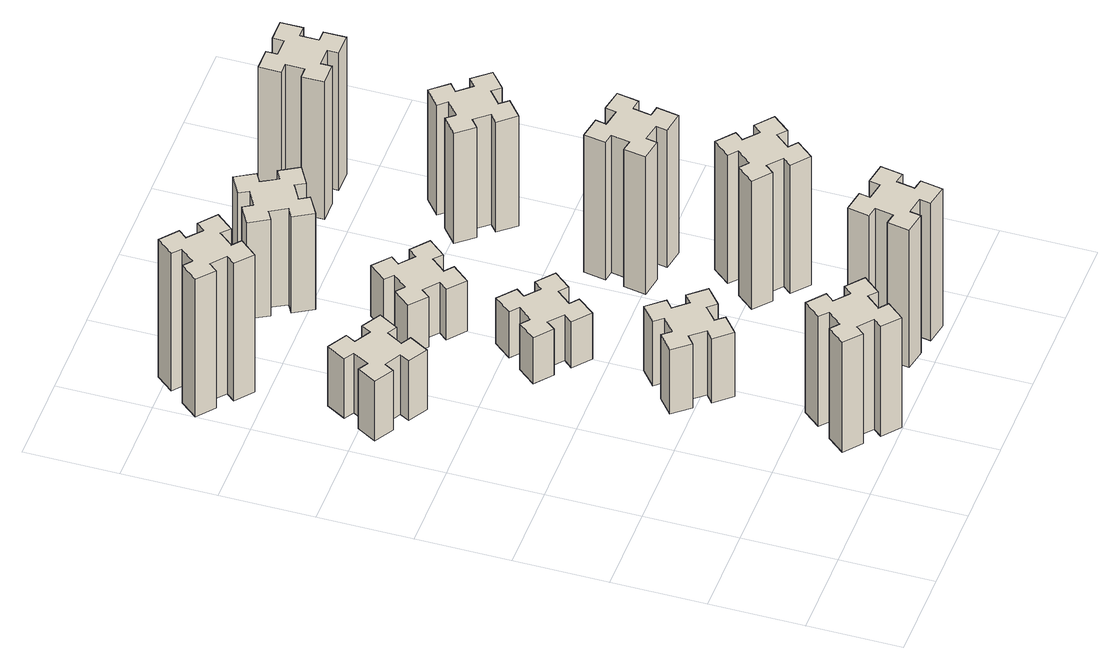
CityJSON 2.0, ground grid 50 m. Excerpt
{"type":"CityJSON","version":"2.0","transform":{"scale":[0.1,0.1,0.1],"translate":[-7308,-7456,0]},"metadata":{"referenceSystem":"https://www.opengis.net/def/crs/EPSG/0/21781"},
"CityObjects":{
"building1":{"type":"Building","attributes":{"class":"1000","function":"1000","usage":"1000","yearOfConstruction":2016,"roofType":"1000","measuredHeight":72,"storeysAboveGround":30,"storeysBelowGround":0},"geometry":[{"type":"Solid","lod":"1","boundaries":[[[[0,1,2,3,4,5,6,7,8,9,10,11,12,13,14,15,16,17,18,19]],[[17,16,20,21]],[[16,15,22,20]],[[15,14,23,22]],[[14,13,24,23]],[[13,12,25,24]],[[12,11,26,25]],[[11,10,27,26]],[[10,9,28,27]],[[9,8,29,28]],[[8,7,30,29]],[[7,6,31,30]],[[6,5,32,31]],[[5,4,33,32]],[[4,3,34,33]],[[3,2,35,34]],[[2,1,36,35]],[[1,0,37,36]],[[0,19,38,37]],[[19,18,39,38]],[[18,17,21,39]],[[24,25,26,27,28,29,30,31,32,33,34,35,36,37,38,39,21,20,22,23]]]]}]},
"building2":{"type":"Building","attributes":{"class":"1000","function":"1000","usage":"1000","yearOfConstruction":2016,"roofType":"1000","measuredHeight":39,"storeysAboveGround":30,"storeysBelowGround":0},"geometry":[{"type":"Solid","lod":"1","boundaries":[[[[40,41,42,43,44,45,46,47,48,49,50,51,52,53,54,55,56,57,58,59]],[[57,56,60,61]],[[56,55,62,60]],[[55,54,63,62]],[[54,53,64,63]],[[53,52,65,64]],[[52,51,66,65]],[[51,50,67,66]],[[50,49,68,67]],[[49,48,69,68]],[[48,47,70,69]],[[47,46,71,70]],[[46,45,72,71]],[[45,44,73,72]],[[44,43,74,73]],[[43,42,75,74]],[[42,41,76,75]],[[41,40,77,76]],[[40,59,78,77]],[[59,58,79,78]],[[58,57,61,79]],[[64,65,66,67,68,69,70,71,72,73,74,75,76,77,78,79,61,60,62,63]]]]}]},
"building3":{"type":"Building","attributes":{"class":"1000","function":"1000","usage":"1000","yearOfConstruction":2016,"roofType":"1000","measuredHeight":90,"storeysAboveGround":30,"storeysBelowGround":0},"geometry":[{"type":"Solid","lod":"1","boundaries":[[[[80,81,82,83,84,85,86,87,88,89,90,91,92,93,94,95,96,97,98,99]],[[97,96,100,101]],[[96,95,102,100]],[[95,94,103,102]],[[94,93,104,103]],[[93,92,105,104]],[[92,91,106,105]],[[91,90,107,106]],[[90,89,108,107]],[[89,88,109,108]],[[88,87,110,109]],[[87,86,111,110]],[[86,85,112,111]],[[85,84,113,112]],[[84,83,114,113]],[[83,82,115,114]],[[82,81,116,115]],[[81,80,117,116]],[[80,99,118,117]],[[99,98,119,118]],[[98,97,101,119]],[[104,105,106,107,108,109,110,111,112,113,114,115,116,117,118,119,101,100,102,103]]]]}]},
"building4":{"type":"Building","attributes":{"class":"1000","function":"1000","usage":"1000","yearOfConstruction":2016,"roofType":"1000","measuredHeight":42,"storeysAboveGround":30,"storeysBelowGround":0},"geometry":[{"type":"Solid","lod":"1","boundaries":[[[[120,121,122,123,124,125,126,127,128,129,130,131,132,133,134,135,136,137,138,139]],[[137,136,140,141]],[[136,135,142,140]],[[135,134,143,142]],[[134,133,144,143]],[[133,132,145,144]],[[132,131,146,145]],[[131,130,147,146]],[[130,129,148,147]],[[129,128,149,148]],[[128,127,150,149]],[[127,126,151,150]],[[126,125,152,151]],[[125,124,153,152]],[[124,123,154,153]],[[123,122,155,154]],[[122,121,156,155]],[[121,120,157,156]],[[120,139,158,157]],[[139,138,159,158]],[[138,137,141,159]],[[144,145,146,147,148,149,150,151,152,153,154,155,156,157,158,159,141,140,142,143]]]]}]},
"building5":{"type":"Building","attributes":{"class":"1000","function":"1000","usage":"1000","yearOfConstruction":2016,"roofType":"1000","measuredHeight":30,"storeysAboveGround":30,"storeysBelowGround":0},"geometry":[{"type":"Solid","lod":"1","boundaries":[[[[160,161,162,163,164,165,166,167,168,169,170,171,172,173,174,175,176,177,178,179]],[[177,176,180,181]],[[176,175,182,180]],[[175,174,183,182]],[[174,173,184,183]],[[173,172,185,184]],[[172,171,186,185]],[[171,170,187,186]],[[170,169,188,187]],[[169,168,189,188]],[[168,167,190,189]],[[167,166,191,190]],[[166,165,192,191]],[[165,164,193,192]],[[164,163,194,193]],[[163,162,195,194]],[[162,161,196,195]],[[161,160,197,196]],[[160,179,198,197]],[[179,178,199,198]],[[178,177,181,199]],[[184,185,186,187,188,189,190,191,192,193,194,195,196,197,198,199,181,180,182,183]]]]}]},
"building6":{"type":"Building","attributes":{"class":"1000","function":"1000","usage":"1000","yearOfConstruction":2016,"roofType":"1000","measuredHeight":90,"storeysAboveGround":30,"storeysBelowGround":0},"geometry":[{"type":"Solid","lod":"1","boundaries":[[[[200,201,202,203,204,205,206,207,208,209,210,211,212,213,214,215,216,217,218,219]],[[217,216,220,221]],[[216,215,222,220]],[[215,214,223,222]],[[214,213,224,223]],[[213,212,225,224]],[[212,211,226,225]],[[211,210,227,226]],[[210,209,228,227]],[[209,208,229,228]],[[208,207,230,229]],[[207,206,231,230]],[[206,205,232,231]],[[205,204,233,232]],[[204,203,234,233]],[[203,202,235,234]],[[202,201,236,235]],[[201,200,237,236]],[[200,219,238,237]],[[219,218,239,238]],[[218,217,221,239]],[[224,225,226,227,228,229,230,231,232,233,234,235,236,237,238,239,221,220,222,223]]]]}]},
"building7":{"type":"Building","attributes":{"class":"1000","function":"1000","usage":"1000","yearOfConstruction":2016,"roofType":"1000","measuredHeight":33,"storeysAboveGround":30,"storeysBelowGround":0},"geometry":[{"type":"Solid","lod":"1","boundaries":[[[[240,241,242,243,244,245,246,247,248,249,250,251,252,253,254,255,256,257,258,259]],[[257,256,260,261]],[[256,255,262,260]],[[255,254,263,262]],[[254,253,264,263]],[[253,252,265,264]],[[252,251,266,265]],[[251,250,267,266]],[[250,249,268,267]],[[249,248,269,268]],[[248,247,270,269]],[[247,246,271,270]],[[246,245,272,271]],[[245,244,273,272]],[[244,243,274,273]],[[243,242,275,274]],[[242,241,276,275]],[[241,240,277,276]],[[240,259,278,277]],[[259,258,279,278]],[[258,257,261,279]],[[264,265,266,267,268,269,270,271,272,273,274,275,276,277,278,279,261,260,262,263]]]]}]},
"building8":{"type":"Building","attributes":{"class":"1000","function":"1000","usage":"1000","yearOfConstruction":2016,"roofType":"1000","measuredHeight":63,"storeysAboveGround":30,"storeysBelowGround":0},"geometry":[{"type":"Solid","lod":"1","boundaries":[[[[280,281,282,283,284,285,286,287,288,289,290,291,292,293,294,295,296,297,298,299]],[[297,296,300,301]],[[296,295,302,300]],[[295,294,303,302]],[[294,293,304,303]],[[293,292,305,304]],[[292,291,306,305]],[[291,290,307,306]],[[290,289,308,307]],[[289,288,309,308]],[[288,287,310,309]],[[287,286,311,310]],[[286,285,312,311]],[[285,284,313,312]],[[284,283,314,313]],[[283,282,315,314]],[[282,281,316,315]],[[281,280,317,316]],[[280,299,318,317]],[[299,298,319,318]],[[298,297,301,319]],[[304,305,306,307,308,309,310,311,312,313,314,315,316,317,318,319,301,300,302,303]]]]}]},
"building9":{"type":"Building","attributes":{"class":"1000","function":"1000","usage":"1000","yearOfConstruction":2016,"roofType":"1000","measuredHeight":84,"storeysAboveGround":30,"storeysBelowGround":0},"geometry":[{"type":"Solid","lod":"1","boundaries":[[[[320,321,322,323,324,325,326,327,328,329,330,331,332,333,334,335,336,337,338,339]],[[337,336,340,341]],[[336,335,342,340]],[[335,334,343,342]],[[334,333,344,343]],[[333,332,345,344]],[[332,331,346,345]],[[331,330,347,346]],[[330,329,348,347]],[[329,328,349,348]],[[328,327,350,349]],[[327,326,351,350]],[[326,325,352,351]],[[325,324,353,352]],[[324,323,354,353]],[[323,322,355,354]],[[322,321,356,355]],[[321,320,357,356]],[[320,339,358,357]],[[339,338,359,358]],[[338,337,341,359]],[[344,345,346,347,348,349,350,351,352,353,354,355,356,357,358,359,341,340,342,343]]]]}]},
"building10":{"type":"Building","attributes":{"class":"1000","function":"1000","usage":"1000","yearOfConstruction":2016,"roofType":"1000","measuredHeight":90,"storeysAboveGround":30,"storeysBelowGround":0},"geometry":[{"type":"Solid","lod":"1","boundaries":[[[[360,361,362,363,364,365,366,367,368,369,370,371,372,373,374,375,376,377,378,379]],[[377,376,380,381]],[[376,375,382,380]],[[375,374,383,382]],[[374,373,384,383]],[[373,372,385,384]],[[372,371,386,385]],[[371,370,387,386]],[[370,369,388,387]],[[369,368,389,388]],[[368,367,390,389]],[[367,366,391,390]],[[366,365,392,391]],[[365,364,393,392]],[[364,363,394,393]],[[363,362,395,394]],[[362,361,396,395]],[[361,360,397,396]],[[360,379,398,397]],[[379,378,399,398]],[[378,377,381,399]],[[384,385,386,387,388,389,390,391,392,393,394,395,396,397,398,399,381,380,382,383]]]]}]},
"building11":{"type":"Building","attributes":{"class":"1000","function":"1000","usage":"1000","yearOfConstruction":2016,"roofType":"1000","measuredHeight":72,"storeysAboveGround":30,"storeysBelowGround":0},"geometry":[{"type":"Solid","lod":"1","boundaries":[[[[400,401,402,403,404,405,406,407,408,409,410,411,412,413,414,415,416,417,418,419]],[[417,416,420,421]],[[416,415,422,420]],[[415,414,423,422]],[[414,413,424,423]],[[413,412,425,424]],[[412,411,426,425]],[[411,410,427,426]],[[410,409,428,427]],[[409,408,429,428]],[[408,407,430,429]],[[407,406,431,430]],[[406,405,432,431]],[[405,404,433,432]],[[404,403,434,433]],[[403,402,435,434]],[[402,401,436,435]],[[401,400,437,436]],[[400,419,438,437]],[[419,418,439,438]],[[418,417,421,439]],[[424,425,426,427,428,429,430,431,432,433,434,435,436,437,438,439,421,420,422,423]]]]}]},
"building12":{"type":"Building","attributes":{"class":"1000","function":"1000","usage":"1000","yearOfConstruction":2016,"roofType":"1000","measuredHeight":90,"storeysAboveGround":30,"storeysBelowGround":0},"geometry":[{"type":"Solid","lod":"1","boundaries":[[[[440,441,442,443,444,445,446,447,448,449,450,451,452,453,454,455,456,457,458,459]],[[457,456,460,461]],[[456,455,462,460]],[[455,454,463,462]],[[454,453,464,463]],[[453,452,465,464]],[[452,451,466,465]],[[451,450,467,466]],[[450,449,468,467]],[[449,448,469,468]],[[448,447,470,469]],[[447,446,471,470]],[[446,445,472,471]],[[445,444,473,472]],[[444,443,474,473]],[[443,442,475,474]],[[442,441,476,475]],[[441,440,477,476]],[[440,459,478,477]],[[459,458,479,478]],[[458,457,461,479]],[[464,465,466,467,468,469,470,471,472,473,474,475,476,477,478,479,461,460,462,463]]]]}]}
},
"vertices":[
[876,193,0],[953,129,0],[914,83,0],[1006,6,0],[1083,98,0],[1037,136,0],[1102,213,0],[1148,174,0],[1225,266,0],[1133,343,0],[1094,297,0],[1018,362,0],[1056,408,0],[964,485,0],[887,393,0],[933,354,0],[869,278,0],[823,316,0],[746,224,0],[838,147,0],[869,278,720],[823,316,720],[933,354,720],[887,393,720],[964,485,720],[1056,408,720],[1018,362,720],[1094,297,720],[1133,343,720],[1225,266,720],[1148,174,720],[1102,213,720],[1037,136,720],[1083,98,720],[1006,6,720],[914,83,720],[953,129,720],[876,193,720],[838,147,720],[746,224,720],
[416,2367,0],[466,2454,0],[518,2424,0],[578,2528,0],[474,2588,0],[444,2536,0],[357,2586,0],[387,2638,0],[283,2698,0],[223,2594,0],[275,2564,0],[225,2477,0],[173,2507,0],[113,2403,0],[217,2343,0],[247,2395,0],[334,2345,0],[304,2293,0],[408,2233,0],[468,2337,0],[334,2345,390],[304,2293,390],[247,2395,390],[217,2343,390],[113,2403,390],[173,2507,390],[225,2477,390],[275,2564,390],[223,2594,390],[283,2698,390],[387,2638,390],[357,2586,390],[444,2536,390],[474,2588,390],[578,2528,390],[518,2424,390],[466,2454,390],[416,2367,390],[468,2337,390],[408,2233,390],
[136,3253,0],[213,3189,0],[174,3143,0],[266,3066,0],[343,3158,0],[297,3196,0],[362,3273,0],[408,3234,0],[485,3326,0],[393,3403,0],[354,3357,0],[278,3422,0],[316,3468,0],[224,3545,0],[147,3453,0],[193,3414,0],[129,3338,0],[83,3376,0],[6,3284,0],[98,3207,0],[129,3338,900],[83,3376,900],[193,3414,900],[147,3453,900],[224,3545,900],[316,3468,900],[278,3422,900],[354,3357,900],[393,3403,900],[485,3326,900],[408,3234,900],[362,3273,900],[297,3196,900],[343,3158,900],[266,3066,900],[174,3143,900],[213,3189,900],[136,3253,900],[98,3207,900],[6,3284,900],
[953,1202,0],[876,1137,0],[838,1183,0],[746,1106,0],[823,1014,0],[869,1053,0],[933,976,0],[887,938,0],[964,846,0],[1056,923,0],[1018,969,0],[1094,1033,0],[1133,987,0],[1225,1064,0],[1148,1156,0],[1102,1118,0],[1037,1194,0],[1083,1233,0],[1006,1325,0],[914,1248,0],[1037,1194,420],[1083,1233,420],[1102,1118,420],[1148,1156,420],[1225,1064,420],[1133,987,420],[1094,1033,420],[1018,969,420],[1056,923,420],[964,846,420],[887,938,420],[933,976,420],[869,1053,420],[823,1014,420],[746,1106,420],[838,1183,420],[876,1137,420],[953,1202,420],[914,1248,420],[1006,1325,420],
[1094,1877,0],[1018,1942,0],[1056,1988,0],[964,2065,0],[887,1973,0],[933,1934,0],[869,1858,0],[823,1896,0],[746,1804,0],[838,1727,0],[876,1773,0],[953,1709,0],[914,1663,0],[1006,1586,0],[1083,1678,0],[1037,1716,0],[1102,1793,0],[1148,1754,0],[1225,1846,0],[1133,1923,0],[1102,1793,300],[1148,1754,300],[1037,1716,300],[1083,1678,300],[1006,1586,300],[914,1663,300],[953,1709,300],[876,1773,300],[838,1727,300],[746,1804,300],[823,1896,300],[869,1858,300],[933,1934,300],[887,1973,300],[964,2065,300],[1056,1988,300],[1018,1942,300],[1094,1877,300],[1133,1923,300],[1225,1846,300],
[1694,345,0],[1595,362,0],[1606,421,0],[1487,442,0],[1467,324,0],[1526,314,0],[1508,215,0],[1449,226,0],[1428,107,0],[1547,87,0],[1557,146,0],[1655,128,0],[1645,69,0],[1763,48,0],[1784,167,0],[1725,177,0],[1742,275,0],[1801,265,0],[1822,383,0],[1704,404,0],[1742,275,900],[1801,265,900],[1725,177,900],[1784,167,900],[1763,48,900],[1645,69,900],[1655,128,900],[1557,146,900],[1547,87,900],[1428,107,900],[1449,226,900],[1508,215,900],[1526,314,900],[1467,324,900],[1487,442,900],[1606,421,900],[1595,362,900],[1694,345,900],[1704,404,900],[1822,383,900],
[933,2574,0],[869,2498,0],[823,2536,0],[746,2444,0],[838,2367,0],[876,2413,0],[953,2349,0],[914,2303,0],[1006,2226,0],[1083,2318,0],[1037,2356,0],[1102,2433,0],[1148,2394,0],[1225,2486,0],[1133,2563,0],[1094,2517,0],[1018,2582,0],[1056,2628,0],[964,2705,0],[887,2613,0],[1018,2582,330],[1056,2628,330],[1094,2517,330],[1133,2563,330],[1225,2486,330],[1148,2394,330],[1102,2433,330],[1037,2356,330],[1083,2318,330],[1006,2226,330],[914,2303,330],[953,2349,330],[876,2413,330],[838,2367,330],[746,2444,330],[823,2536,330],[869,2498,330],[933,2574,330],[887,2613,330],[964,2705,330],
[1106,3217,0],[1056,3304,0],[1108,3334,0],[1048,3438,0],[944,3378,0],[974,3326,0],[887,3276,0],[857,3328,0],[753,3268,0],[813,3164,0],[865,3194,0],[915,3107,0],[863,3077,0],[923,2973,0],[1027,3033,0],[997,3085,0],[1084,3135,0],[1114,3083,0],[1218,3143,0],[1158,3247,0],[1084,3135,630],[1114,3083,630],[997,3085,630],[1027,3033,630],[923,2973,630],[863,3077,630],[915,3107,630],[865,3194,630],[813,3164,630],[753,3268,630],[857,3328,630],[887,3276,630],[974,3326,630],[944,3378,630],[1048,3438,630],[1108,3334,630],[1056,3304,630],[1106,3217,630],[1158,3247,630],[1218,3143,630],
[1877,876,0],[1942,953,0],[1988,914,0],[2065,1006,0],[1973,1083,0],[1934,1037,0],[1858,1102,0],[1896,1148,0],[1804,1225,0],[1727,1133,0],[1773,1094,0],[1709,1018,0],[1663,1056,0],[1586,964,0],[1678,887,0],[1716,933,0],[1793,869,0],[1754,823,0],[1846,746,0],[1923,838,0],[1793,869,840],[1754,823,840],[1716,933,840],[1678,887,840],[1586,964,840],[1663,1056,840],[1709,1018,840],[1773,1094,840],[1727,1133,840],[1804,1225,840],[1896,1148,840],[1858,1102,840],[1934,1037,840],[1973,1083,840],[2065,1006,840],[1988,914,840],[1942,953,840],[1877,876,840],[1923,838,840],[1846,746,840],
[1657,1526,0],[1755,1508,0],[1745,1449,0],[1863,1428,0],[1884,1547,0],[1825,1557,0],[1842,1655,0],[1901,1645,0],[1922,1763,0],[1804,1784,0],[1794,1725,0],[1695,1742,0],[1706,1801,0],[1587,1822,0],[1567,1704,0],[1626,1694,0],[1608,1595,0],[1549,1606,0],[1528,1487,0],[1647,1467,0],[1608,1595,900],[1549,1606,900],[1626,1694,900],[1567,1704,900],[1587,1822,900],[1706,1801,900],[1695,1742,900],[1794,1725,900],[1804,1784,900],[1922,1763,900],[1901,1645,900],[1842,1655,900],[1825,1557,900],[1884,1547,900],[1863,1428,900],[1745,1449,900],[1755,1508,900],[1657,1526,900],[1647,1467,900],[1528,1487,900],
[1709,2433,0],[1773,2356,0],[1727,2318,0],[1804,2226,0],[1896,2303,0],[1858,2349,0],[1934,2413,0],[1973,2367,0],[2065,2444,0],[1988,2536,0],[1942,2498,0],[1877,2574,0],[1923,2613,0],[1846,2705,0],[1754,2628,0],[1793,2582,0],[1716,2517,0],[1678,2563,0],[1586,2486,0],[1663,2394,0],[1716,2517,720],[1678,2563,720],[1793,2582,720],[1754,2628,720],[1846,2705,720],[1923,2613,720],[1877,2574,720],[1942,2498,720],[1988,2536,720],[2065,2444,720],[1973,2367,720],[1934,2413,720],[1858,2349,720],[1896,2303,720],[1804,2226,720],[1727,2318,720],[1773,2356,720],[1709,2433,720],[1663,2394,720],[1586,2486,720],
[1675,3195,0],[1775,3195,0],[1775,3135,0],[1895,3135,0],[1895,3255,0],[1835,3255,0],[1835,3355,0],[1895,3355,0],[1895,3475,0],[1775,3475,0],[1775,3415,0],[1675,3415,0],[1675,3475,0],[1555,3475,0],[1555,3355,0],[1615,3355,0],[1615,3255,0],[1555,3255,0],[1555,3135,0],[1675,3135,0],[1615,3255,900],[1555,3255,900],[1615,3355,900],[1555,3355,900],[1555,3475,900],[1675,3475,900],[1675,3415,900],[1775,3415,900],[1775,3475,900],[1895,3475,900],[1895,3355,900],[1835,3355,900],[1835,3255,900],[1895,3255,900],[1895,3135,900],[1775,3135,900],[1775,3195,900],[1675,3195,900],[1675,3135,900],[1555,3135,900]
]}
